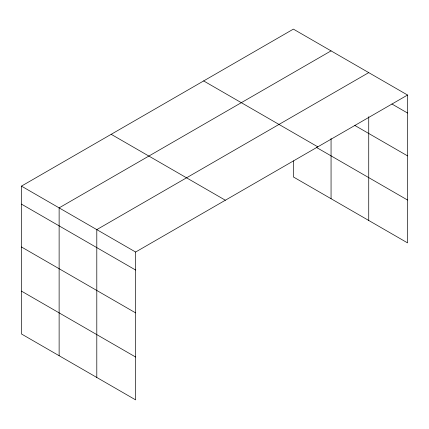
<?xml version="1.0" encoding="UTF-8"?>
<svg xmlns="http://www.w3.org/2000/svg" width="429" height="429" viewBox="0 0 429 429"><rect width="100%" height="100%" fill="white"/><g stroke="black" fill="none" stroke-linecap="round" stroke-linejoin="round"><path stroke-width="0.64" d="M368.731 116.736L368.731 220.468M293.382 160.896L293.382 176.963L407.55 242.878L407.55 95.034L293.382 29.124L21.45 186.122L21.45 333.966L135.618 399.876L135.618 252.037L21.45 186.122M331.059 50.874L59.127 207.872L59.127 355.716M368.731 72.624L96.798 229.622L96.798 377.466M135.618 252.037L407.55 95.034M391.908 104L407.55 113.036M354.821 125.44L407.55 155.883M203.646 80.931L317.814 146.847M316.57 147.501L407.55 200.032M111.186 134.309L225.354 200.225M21.45 204.118L135.618 270.034M21.45 246.97L135.618 312.88M21.45 291.114L135.618 357.03M331.059 138.476L331.059 198.718"/></g></svg>
